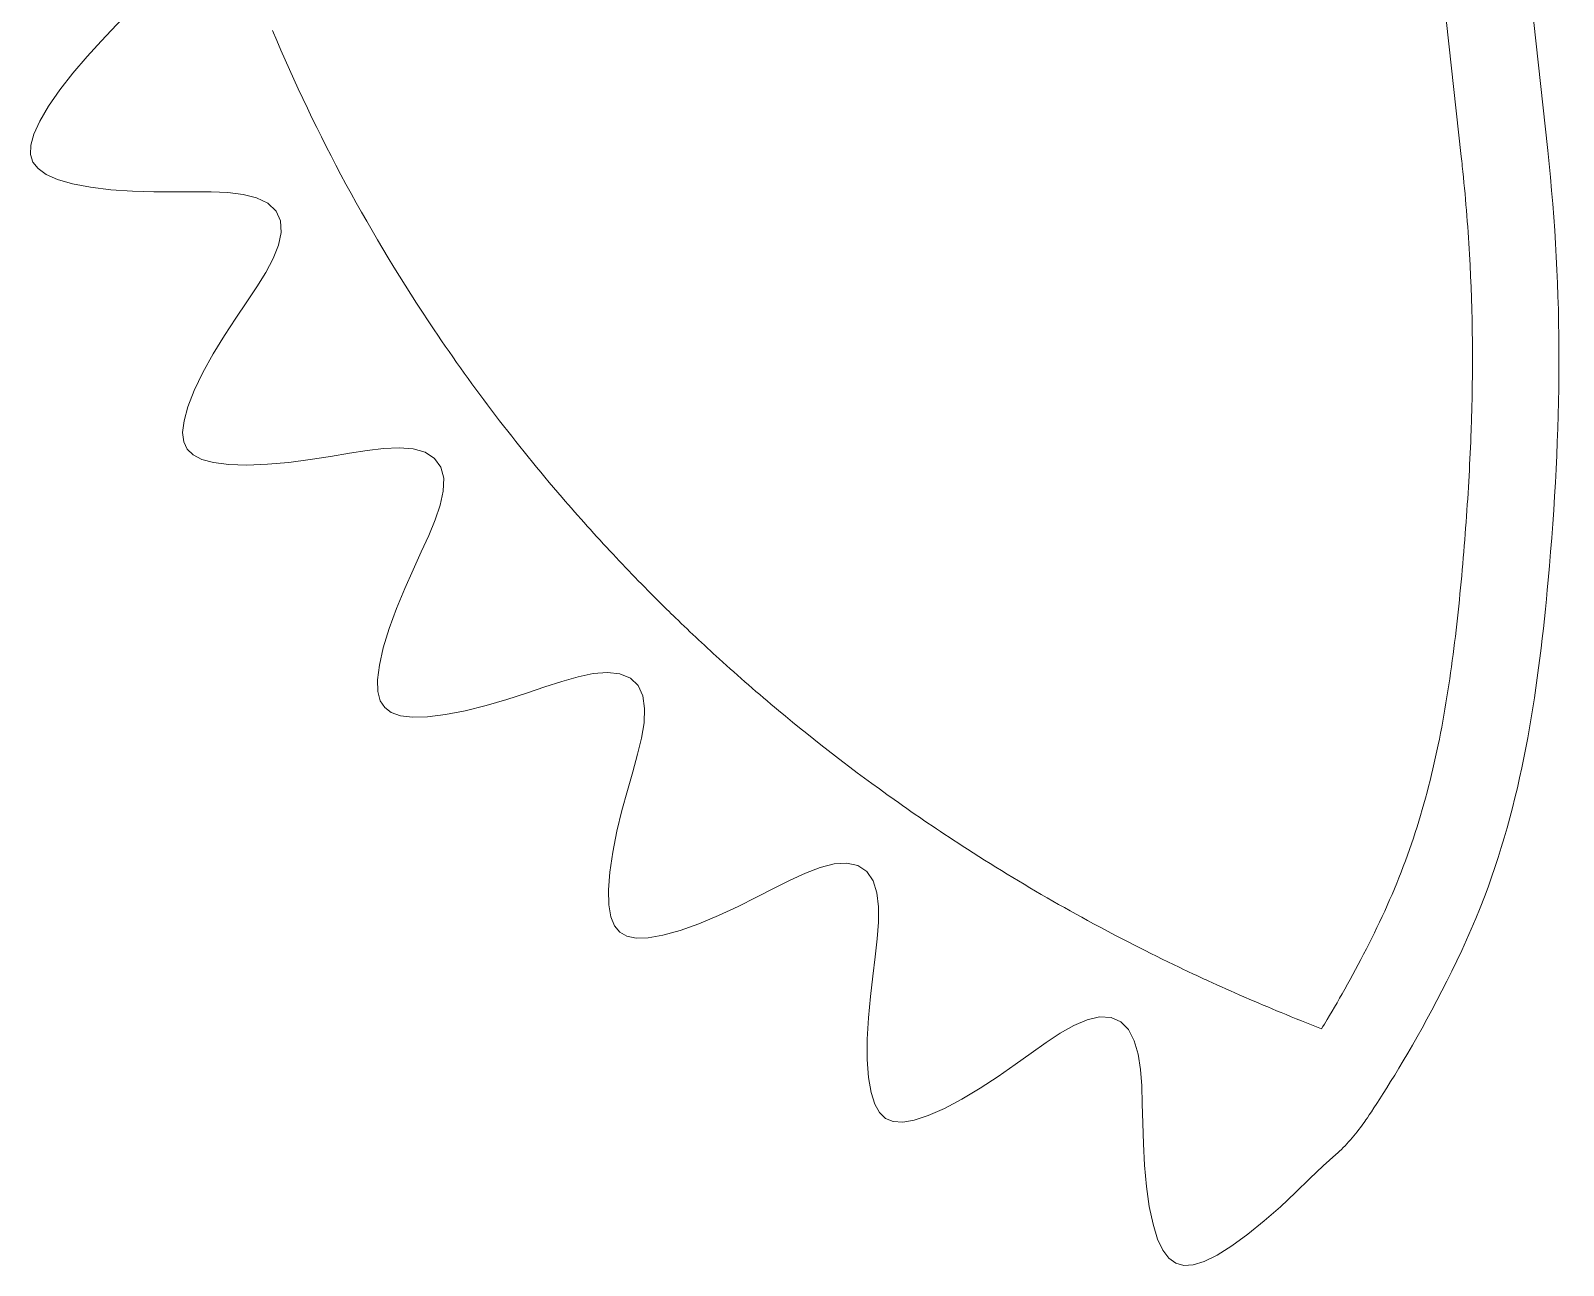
# Model space of a CAD drawing. Header units: millimetres. Extents: x -36.5 to 22.2, y -43.7 to 28.5.
# Drawn here: x -33.38 to -2.39, y -43.74 to -18.76 of the extents above; entities that cross this region are included whole.
import ezdxf

# ---------------------------------------------------------------- set-up
doc = ezdxf.new("R2010")
doc.units = ezdxf.units.MM

msp = doc.modelspace()

# ---------------------------------------------------------------- linework, layer by layer
at = {"color": 7, "linetype": 'Continuous', "lineweight": 15}
for p, q in [((-4.452, -21.31), (-5.323, -13.332)), ((-2.704, -21.19), (-3.458, -14.295)), ((-31.954, -18.978), (-31.43, -18.419)), ((-32.239, -19.291), (-31.954, -18.978)), ((-32.523, -19.624), (-32.239, -19.291)), ((-32.789, -19.963), (-32.523, -19.624)), ((-33.017, -20.293), (-32.789, -19.963)), ((-33.194, -20.596), (-33.017, -20.293)), ((-33.313, -20.861), (-33.194, -20.596)), ((-33.374, -21.084), (-33.313, -20.861)), ((-33.379, -21.269), (-33.374, -21.084)), ((-33.332, -21.424), (-33.379, -21.269)), ((-33.229, -21.556), (-33.332, -21.424)), ((-33.066, -21.673), (-33.229, -21.556)), ((-32.835, -21.775), (-33.066, -21.673)), ((-32.534, -21.862), (-32.835, -21.775)), ((-32.168, -21.932), (-32.534, -21.862)), ((-31.756, -21.982), (-32.168, -21.932)), ((-31.321, -22.012), (-31.756, -21.982)), ((-30.888, -22.025), (-31.321, -22.012)), ((-30.473, -22.026), (-30.888, -22.025)), ((-30.086, -22.024), (-30.473, -22.026)), ((-29.726, -22.026), (-30.086, -22.024)), ((-29.392, -22.04), (-29.726, -22.026)), ((-29.085, -22.077), (-29.392, -22.04)), ((-28.811, -22.147), (-29.085, -22.077)), ((-28.583, -22.258), (-28.811, -22.147)), ((-28.418, -22.415), (-28.583, -22.258)), ((-28.327, -22.614), (-28.418, -22.415)), ((-28.311, -22.848), (-28.327, -22.614)), ((-28.365, -23.104), (-28.311, -22.848)), ((-28.474, -23.375), (-28.365, -23.104)), ((-28.625, -23.654), (-28.474, -23.375)), ((-28.806, -23.944), (-28.625, -23.654)), ((-29.009, -24.25), (-28.806, -23.944)), ((-29.23, -24.579), (-29.009, -24.25)), ((-29.46, -24.933), (-29.23, -24.579)), ((-29.687, -25.306), (-29.46, -24.933)), ((-29.895, -25.683), (-29.687, -25.306)), ((-30.07, -26.046), (-29.895, -25.683)), ((-30.2, -26.376), (-30.07, -26.046)), ((-30.278, -26.66), (-30.2, -26.376)), ((-30.306, -26.894), (-30.278, -26.66)), ((-30.284, -27.081), (-30.306, -26.894)), ((-30.216, -27.23), (-30.284, -27.081)), ((-30.096, -27.347), (-30.216, -27.23)), ((-26.576, -27.256), (-26.934, -27.312)), ((-26.242, -27.216), (-26.576, -27.256)), ((-25.931, -27.202), (-26.242, -27.216)), ((-25.647, -27.224), (-25.931, -27.202)), ((-25.402, -27.294), (-25.647, -27.224)), ((-29.92, -27.437), (-30.096, -27.347)), ((-29.68, -27.502), (-29.92, -27.437)), ((-29.373, -27.541), (-29.68, -27.502)), ((-29.005, -27.553), (-29.373, -27.541)), ((-28.593, -27.537), (-29.005, -27.553)), ((-28.161, -27.498), (-28.593, -27.537)), ((-27.73, -27.441), (-28.161, -27.498)), ((-27.318, -27.377), (-27.73, -27.441)), ((-26.934, -27.312), (-27.318, -27.377)), ((-25.211, -27.418), (-25.402, -27.294)), ((-25.084, -27.596), (-25.211, -27.418)), ((-25.027, -27.82), (-25.084, -27.596)), ((-25.035, -28.08), (-25.027, -27.82)), ((-25.096, -28.363), (-25.035, -28.08)), ((-25.198, -28.662), (-25.096, -28.363)), ((-25.329, -28.976), (-25.198, -28.662)), ((-25.48, -29.31), (-25.329, -28.976)), ((-25.645, -29.669), (-25.48, -29.31)), ((-25.816, -30.053), (-25.645, -29.669)), ((-25.982, -30.456), (-25.816, -30.053)), ((-26.13, -30.861), (-25.982, -30.456)), ((-26.248, -31.249), (-26.13, -30.861)), ((-26.327, -31.598), (-26.248, -31.249)), ((-26.363, -31.895), (-26.327, -31.598)), ((-26.357, -32.134), (-26.363, -31.895)), ((-22.31, -31.837), (-22.636, -31.93)), ((-22.003, -31.772), (-22.31, -31.837)), ((-21.718, -31.747), (-22.003, -31.772)), ((-21.463, -31.774), (-21.718, -31.747)), ((-21.252, -31.862), (-21.463, -31.774)), ((-21.096, -32.014), (-21.252, -31.862)), ((-26.309, -32.32), (-26.357, -32.134)), ((-23.355, -32.167), (-23.753, -32.295)), ((-22.983, -32.042), (-23.355, -32.167)), ((-22.636, -31.93), (-22.983, -32.042)), ((-21, -32.223), (-21.096, -32.014)), ((-20.964, -32.477), (-21, -32.223)), ((-26.22, -32.459), (-26.309, -32.32)), ((-26.087, -32.559), (-26.22, -32.459)), ((-24.591, -32.522), (-24.992, -32.6)), ((-24.171, -32.417), (-24.591, -32.522)), ((-23.753, -32.295), (-24.171, -32.417)), ((-20.977, -32.764), (-20.964, -32.477)), ((-25.902, -32.623), (-26.087, -32.559)), ((-25.658, -32.652), (-25.902, -32.623)), ((-25.353, -32.644), (-25.658, -32.652)), ((-24.992, -32.6), (-25.353, -32.644)), ((-21.029, -33.074), (-20.977, -32.764)), ((-21.108, -33.404), (-21.029, -33.074)), ((-21.204, -33.757), (-21.108, -33.404)), ((-21.312, -34.135), (-21.204, -33.757)), ((-21.422, -34.54), (-21.312, -34.135)), ((-21.525, -34.962), (-21.422, -34.54)), ((-21.61, -35.386), (-21.525, -34.962)), ((-21.669, -35.788), (-21.61, -35.386)), ((-17.135, -35.621), (-17.414, -35.692)), ((-16.878, -35.605), (-17.135, -35.621)), ((-16.654, -35.656), (-16.878, -35.605)), ((-21.697, -36.148), (-21.669, -35.788)), ((-18.019, -35.948), (-18.347, -36.113)), ((-17.709, -35.805), (-18.019, -35.948)), ((-17.414, -35.692), (-17.709, -35.805)), ((-16.474, -35.776), (-16.654, -35.656)), ((-16.344, -35.963), (-16.474, -35.776)), ((-21.69, -36.451), (-21.697, -36.148)), ((-18.347, -36.113), (-18.699, -36.293)), ((-16.266, -36.206), (-16.344, -35.963)), ((-16.233, -36.489), (-16.266, -36.206)), ((-21.649, -36.692), (-21.69, -36.451)), ((-19.074, -36.481), (-19.469, -36.664)), ((-18.699, -36.293), (-19.074, -36.481)), ((-16.235, -36.802), (-16.233, -36.489)), ((-21.575, -36.873), (-21.649, -36.692)), ((-21.468, -37.001), (-21.575, -36.873)), ((-19.867, -36.831), (-20.249, -36.967)), ((-19.469, -36.664), (-19.867, -36.831)), ((-16.261, -37.139), (-16.235, -36.802)), ((-21.323, -37.082), (-21.468, -37.001)), ((-21.133, -37.12), (-21.323, -37.082)), ((-20.892, -37.114), (-21.133, -37.12)), ((-20.595, -37.063), (-20.892, -37.114)), ((-20.249, -36.967), (-20.595, -37.063)), ((-16.303, -37.501), (-16.261, -37.139)), ((-16.352, -37.89), (-16.303, -37.501)), ((-16.4, -38.305), (-16.352, -37.89)), ((-16.44, -38.737), (-16.4, -38.305)), ((-16.462, -39.169), (-16.44, -38.737)), ((-11.765, -38.714), (-12.017, -38.772)), ((-11.534, -38.726), (-11.765, -38.714)), ((-11.336, -38.813), (-11.534, -38.726)), ((-12.56, -39.044), (-12.847, -39.233)), ((-12.284, -38.887), (-12.56, -39.044)), ((-12.017, -38.772), (-12.284, -38.887)), ((-11.178, -38.974), (-11.336, -38.813)), ((-11.063, -39.197), (-11.178, -38.974)), ((-16.463, -39.577), (-16.462, -39.169)), ((-12.847, -39.233), (-13.149, -39.447)), ((-10.986, -39.469), (-11.063, -39.197)), ((-16.438, -39.941), (-16.463, -39.577)), ((-13.149, -39.447), (-13.472, -39.678)), ((-10.939, -39.777), (-10.986, -39.469)), ((-16.387, -40.244), (-16.438, -39.941)), ((-13.817, -39.92), (-14.18, -40.159)), ((-13.472, -39.678), (-13.817, -39.92)), ((-10.914, -40.113), (-10.939, -39.777)), ((-16.313, -40.481), (-16.387, -40.244)), ((-14.18, -40.159), (-14.548, -40.381)), ((-10.902, -40.476), (-10.914, -40.113)), ((-16.215, -40.653), (-16.313, -40.481)), ((-14.904, -40.57), (-15.229, -40.713)), ((-14.548, -40.381), (-14.904, -40.57)), ((-10.893, -40.867), (-10.902, -40.476)), ((-16.091, -40.768), (-16.215, -40.653)), ((-15.937, -40.83), (-16.091, -40.768)), ((-15.746, -40.843), (-15.937, -40.83)), ((-15.511, -40.805), (-15.746, -40.843)), ((-15.229, -40.713), (-15.511, -40.805)), ((-10.88, -41.283), (-10.893, -40.867)), ((-10.857, -41.715), (-10.88, -41.283)), ((-6.987, -41.5), (-7.244, -41.731)), ((-10.818, -42.146), (-10.857, -41.715)), ((-7.244, -41.731), (-7.514, -41.988)), ((-10.76, -42.552), (-10.818, -42.146)), ((-7.514, -41.988), (-7.802, -42.265)), ((-7.802, -42.265), (-8.11, -42.555)), ((-10.684, -42.912), (-10.76, -42.552)), ((-8.11, -42.555), (-8.435, -42.843)), ((-10.591, -43.209), (-10.684, -42.912)), ((-8.435, -42.843), (-8.766, -43.114)), ((-10.484, -43.438), (-10.591, -43.209)), ((-9.089, -43.35), (-9.387, -43.535)), ((-8.766, -43.114), (-9.089, -43.35)), ((-10.363, -43.599), (-10.484, -43.438)), ((-10.224, -43.699), (-10.363, -43.599)), ((-9.65, -43.662), (-9.875, -43.731)), ((-9.387, -43.535), (-9.65, -43.662)), ((-10.064, -43.742), (-10.224, -43.699)), ((-9.875, -43.731), (-10.064, -43.742))]:
    msp.add_line(p, q, dxfattribs=at)
msp.add_arc((-8.451, -37.392), 1, 246.4794, 248.5059, dxfattribs=at)
for points, knots in [([(-28.488, -18.765), (-27.601, -20.879), (-25.826, -24.163), (-23.562, -27.128), (-22.634, -28.207)], [0.76490734, 0.76490734, 0.76490734, 0.76490734, 0.79113679, 0.80733636, 0.80733636, 0.80733636, 0.80733636]), ([(-4.452, -21.31), (-4.445, -21.375), (-4.373, -22.038), (-4.223, -23.887), (-4.205, -26.227), (-4.343, -28.69), (-4.514, -30.648), (-4.776, -32.617), (-5.201, -34.541), (-5.858, -36.358), (-6.618, -37.835), (-7.076, -38.625), (-7.239, -38.894), (-7.275, -38.954)], [0.3042667, 0.3042667, 0.3042667, 0.3042667, 0.3110261, 0.3732313, 0.4976418, 0.559847, 0.6220522, 0.6842575, 0.7464627, 0.8086679, 0.8708731, 0.9019757, 0.9112212, 0.9112212, 0.9112212, 0.9112212]), ([(-2.704, -21.19), (-2.388, -24.089), (-2.437, -28.635), (-3.514, -36.671), (-6.406, -40.841), (-6.421, -40.862)], [0.3067402, 0.3067402, 0.3067402, 0.3067402, 0.5925856, 0.7850765, 1, 1, 1, 1]), ([(-21.603, -29.357), (-21.266, -29.717), (-20.922, -30.071), (-20.513, -30.475), (-20.455, -30.531), (-20.397, -30.588)], [0.167053801, 0.167053801, 0.167053801, 0.167053801, 0.168534894, 0.168534894, 0.168777214, 0.168777214, 0.168777214, 0.168777214]), ([(-19.455, -31.473), (-19.064, -31.829), (-17.923, -32.824), (-16.722, -33.75), (-15.918, -34.321)], [0.82461638, 0.82461638, 0.82461638, 0.82461638, 0.83062298, 0.84180351, 0.84180351, 0.84180351, 0.84180351]), ([(-14.546, -35.253), (-13.343, -36.033), (-12.097, -36.747), (-10.511, -37.542), (-10.204, -37.691), (-9.895, -37.836)], [0, 0, 0, 0, 0.004299553, 0.004299553, 0.005323597, 0.005323597, 0.005323597, 0.005323597]), ([(-9.895, -37.836), (-9.787, -37.887), (-9.441, -38.048), (-9.091, -38.204), (-8.85, -38.309)], [0.868160465, 0.868160465, 0.868160465, 0.868160465, 0.869505007, 0.872486816, 0.872486816, 0.872486816, 0.872486816])]:
    msp.add_open_spline(points, degree=3, knots=knots, dxfattribs=at)
for points in [[(-22.634, -28.207), (-22.298, -28.597), (-21.955, -28.981), (-21.603, -29.357)], [(-20.397, -30.588), (-20.089, -30.888), (-19.776, -31.182), (-19.457, -31.472)], [(-15.918, -34.321), (-15.467, -34.642), (-15.01, -34.952), (-14.546, -35.253)], [(-8.094, -38.628), (-8.336, -38.529), (-8.577, -38.427), (-8.817, -38.323)], [(-8.094, -38.628), (-7.822, -38.74), (-7.549, -38.848), (-7.275, -38.954)], [(-6.421, -40.862), (-6.596, -41.104), (-6.787, -41.321), (-6.987, -41.5)]]:
    msp.add_open_spline(points, degree=3, dxfattribs=at)

doc.saveas('drawing.dxf')
